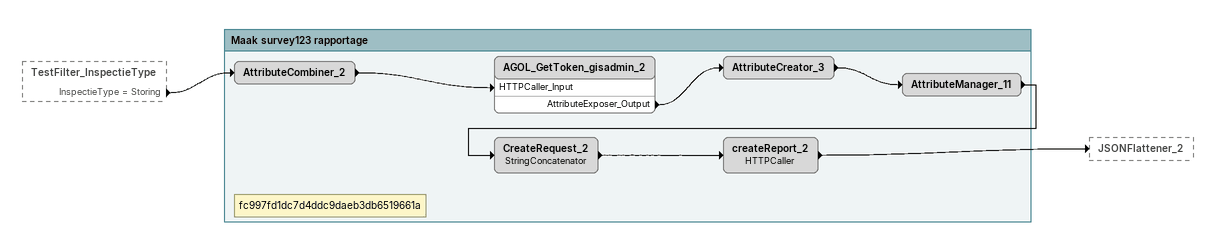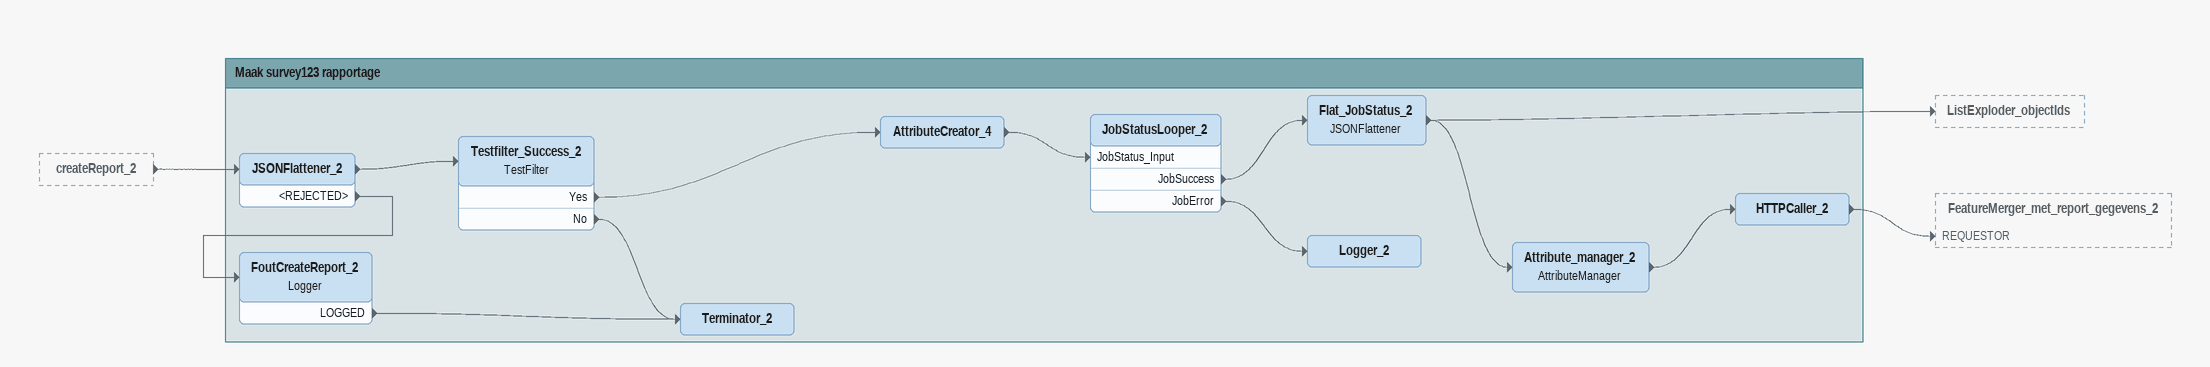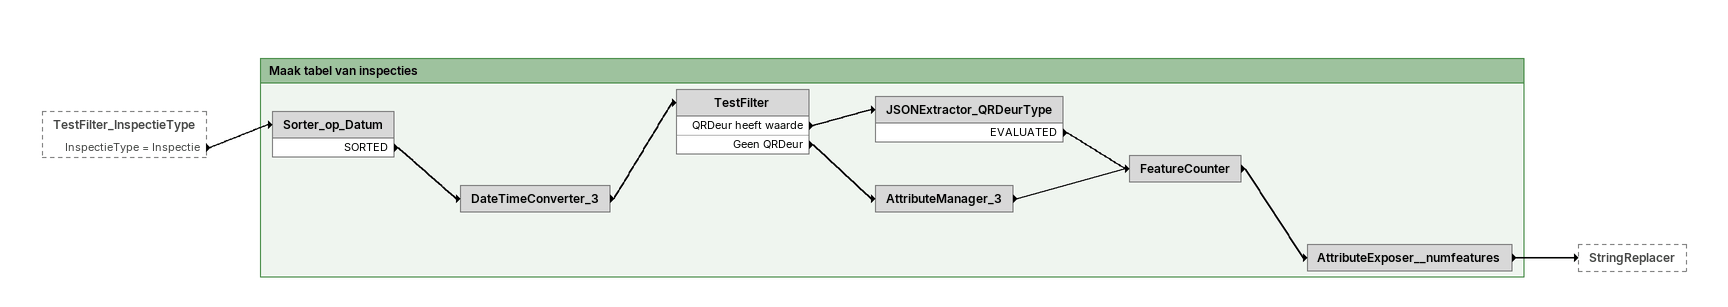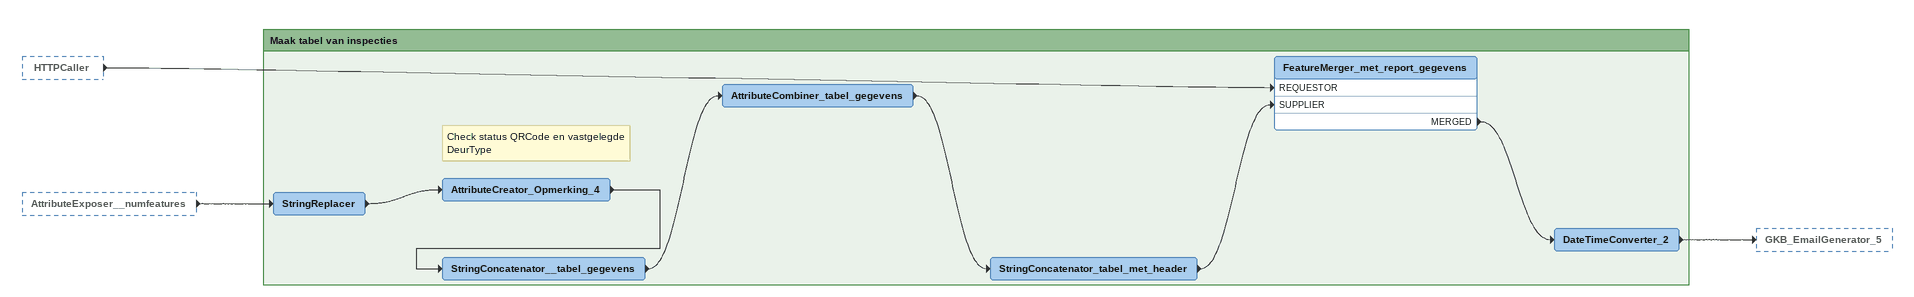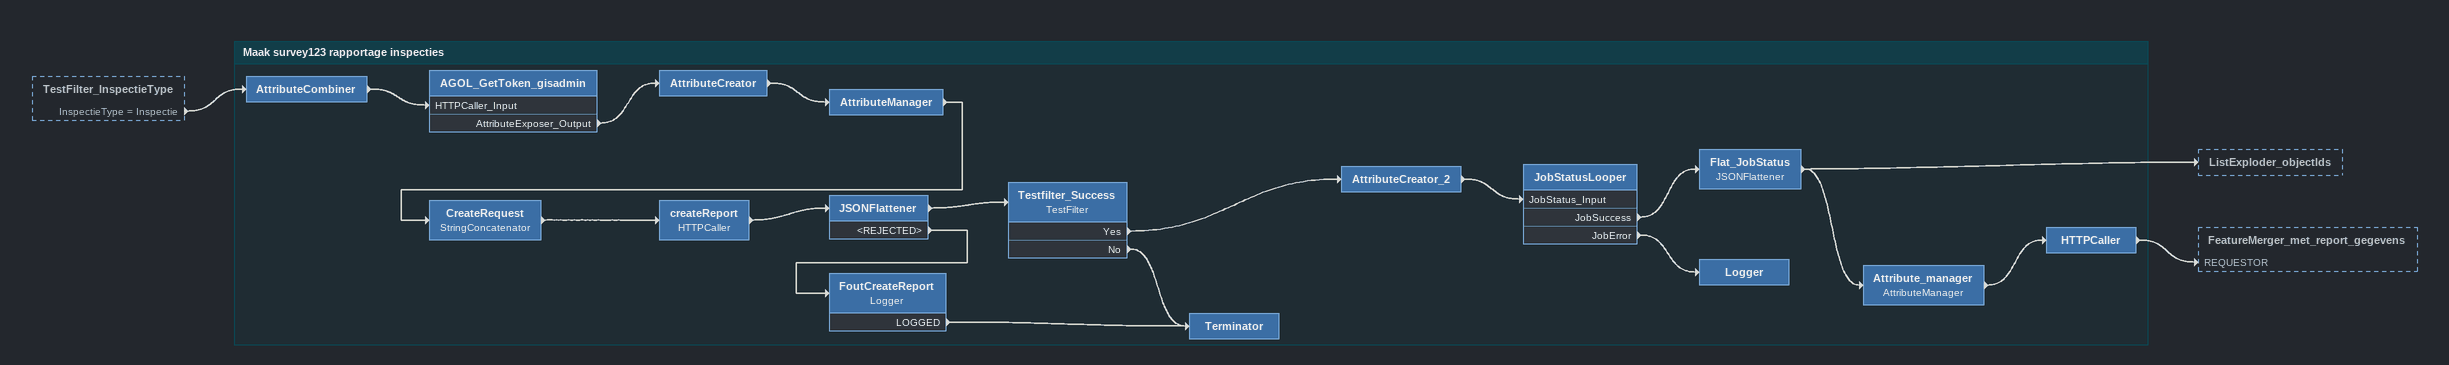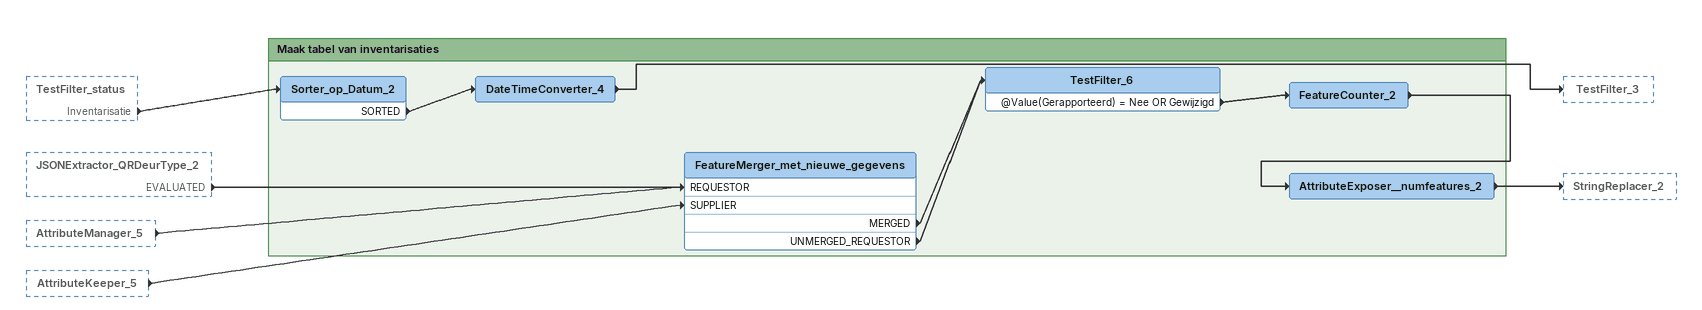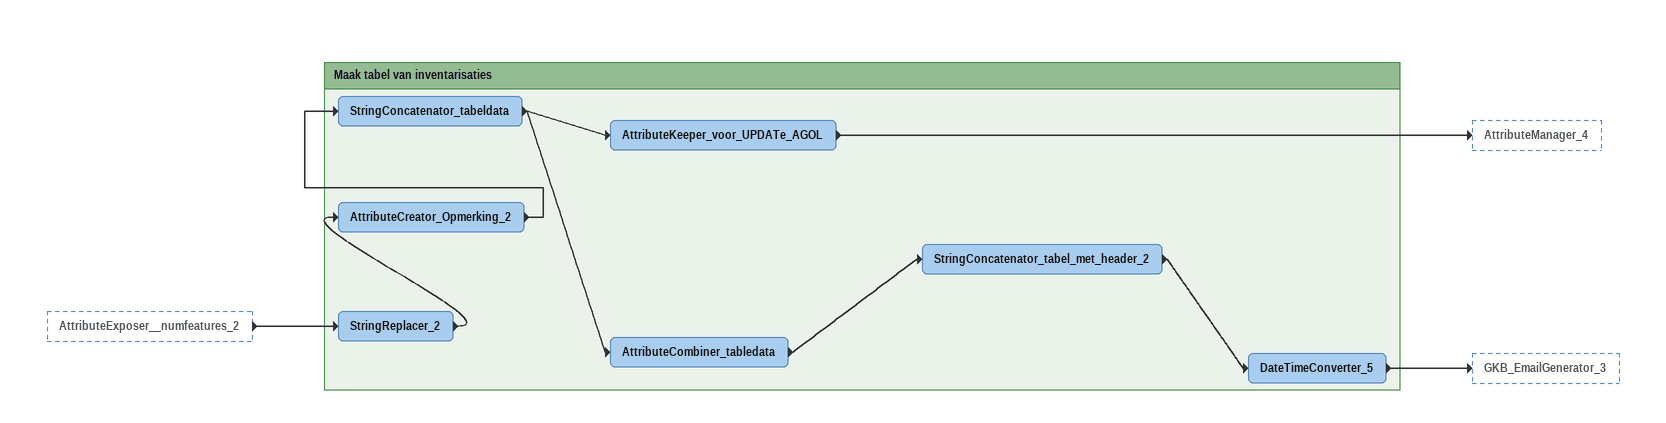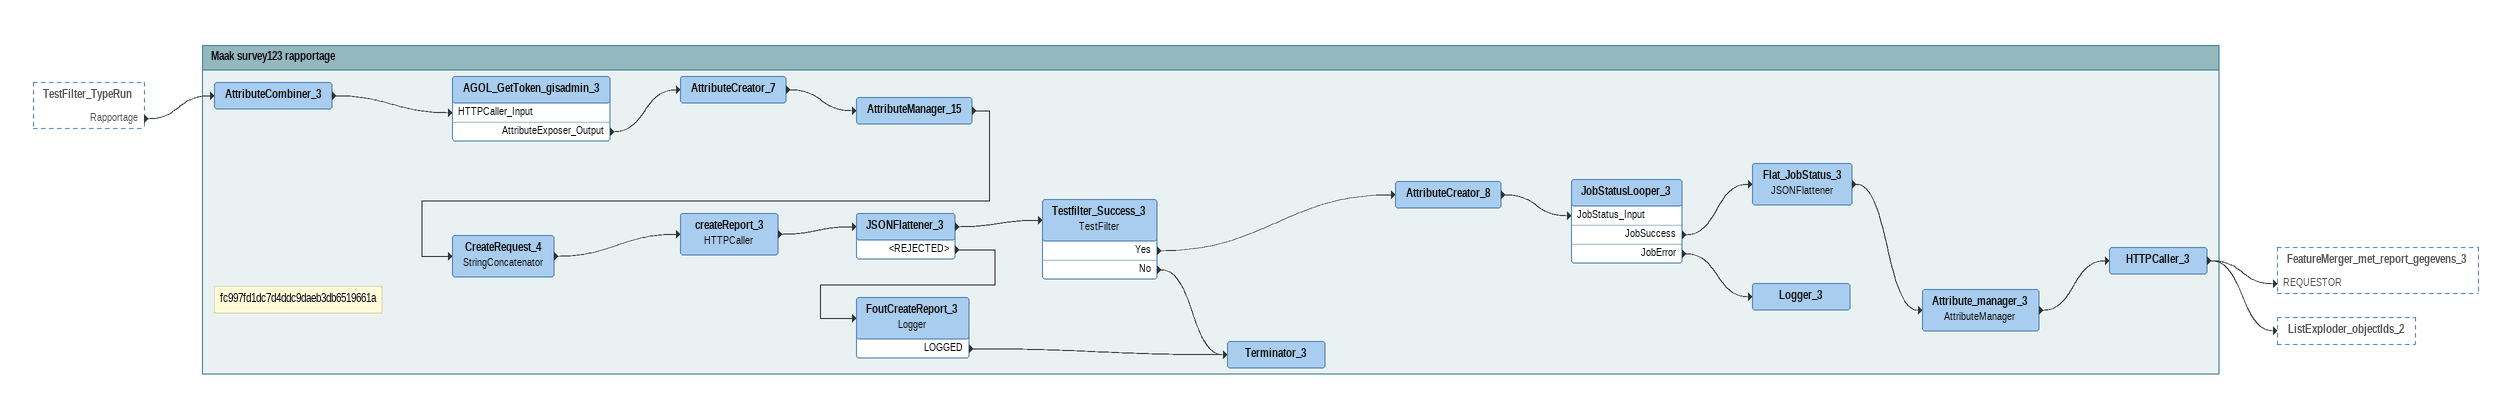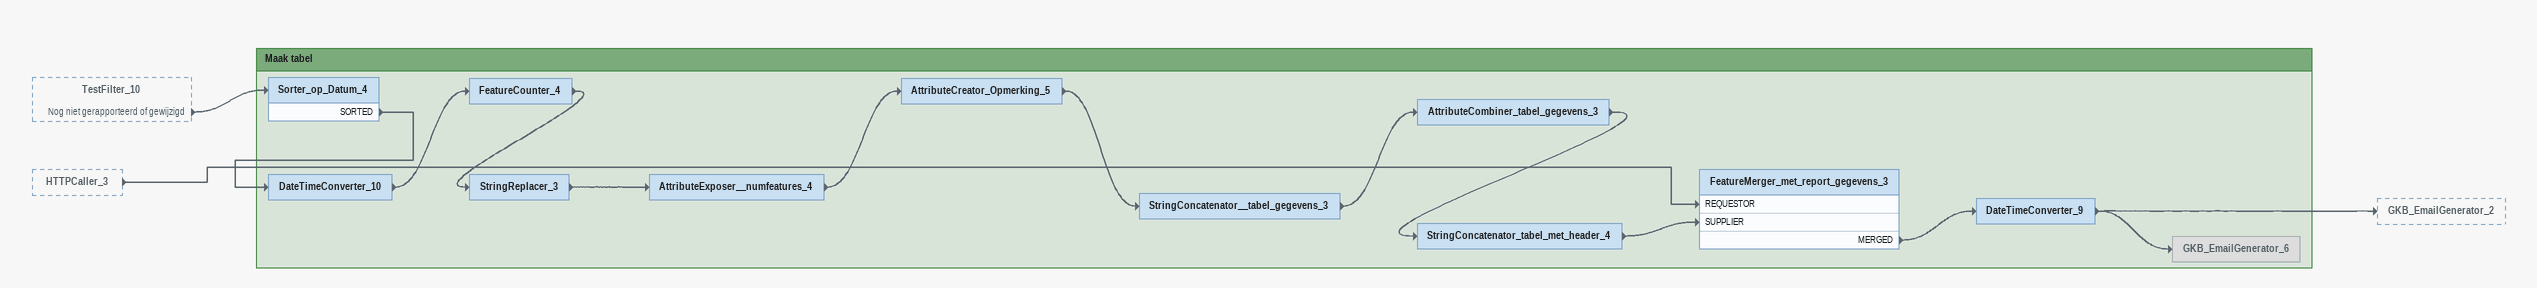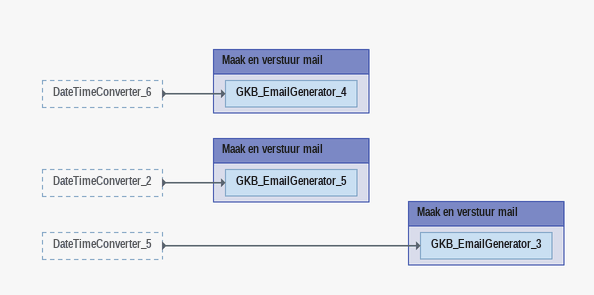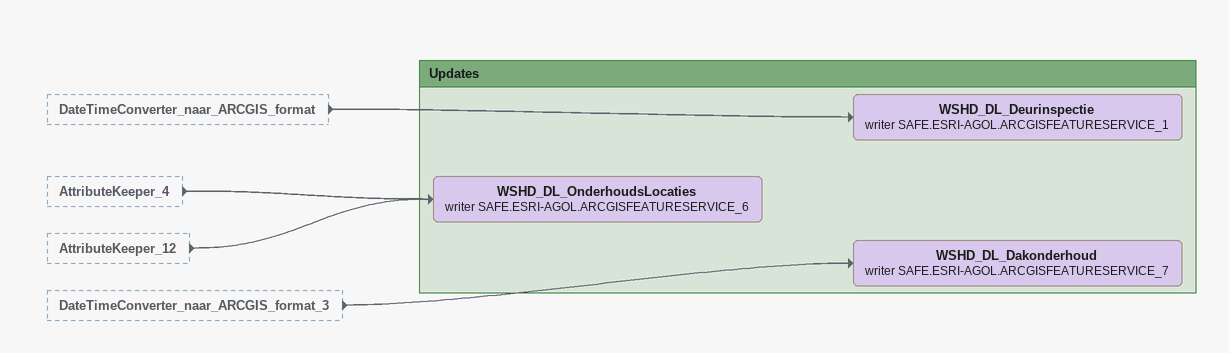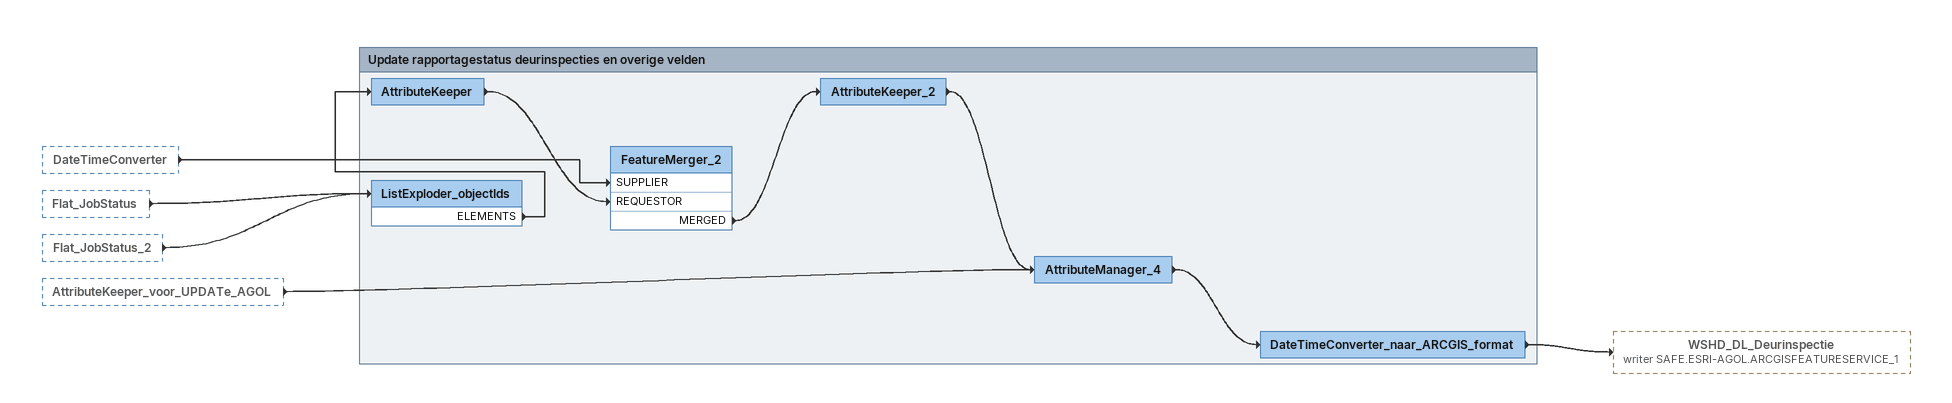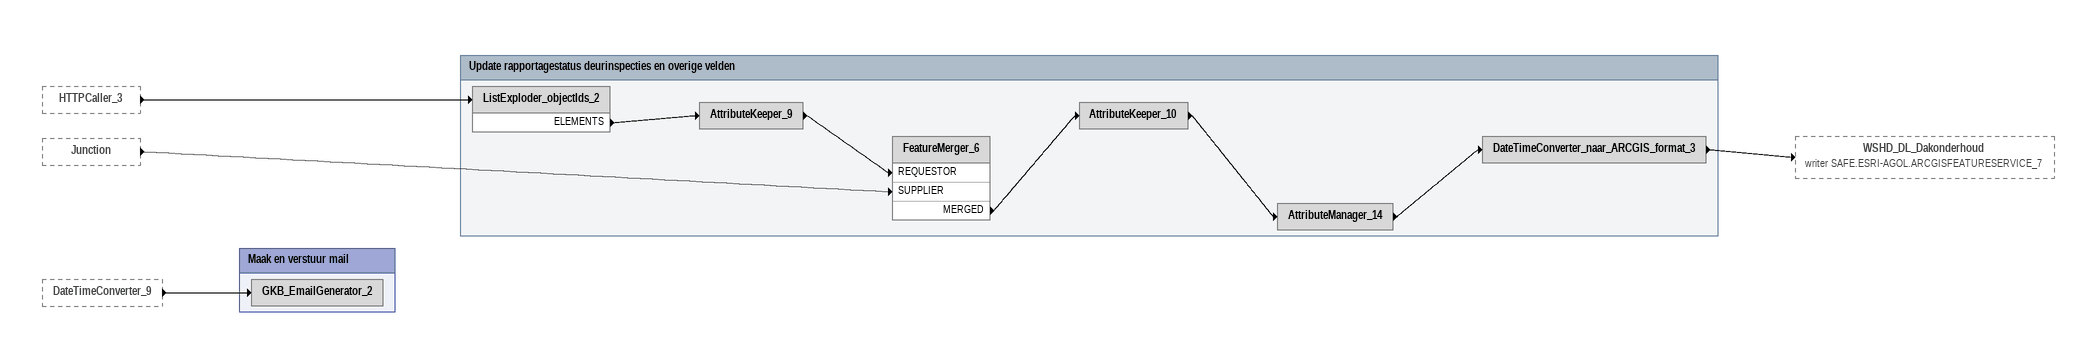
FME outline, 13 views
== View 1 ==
TestFilter_InspectieType [outside]
    InspectieType = Storing -> AttributeCombiner_2

Bookmark: Maak survey123 rapportage
Note: fc997fd1dc7d4ddc9daeb3db6519661a
AttributeCombiner_2
    -> AGOL_GetToken_gisadmin_2 [HTTPCaller_Input]
AGOL_GetToken_gisadmin_2
    AttributeExposer_Output -> AttributeCreator_3
AttributeCreator_3
    -> AttributeManager_11
AttributeManager_11
    -> CreateRequest_2
CreateRequest_2: StringConcatenator
    -> createReport_2
createReport_2: HTTPCaller
    -> JSONFlattener_2

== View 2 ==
createReport_2 [outside]
    -> JSONFlattener_2

Bookmark: Maak survey123 rapportage
JSONFlattener_2
    -> Testfilter_Success_2
    <REJECTED> -> FoutCreateReport_2
Testfilter_Success_2: TestFilter
    Yes -> AttributeCreator_4
    No -> Terminator_2
AttributeCreator_4
    -> JobStatusLooper_2 [JobStatus_Input]
JobStatusLooper_2
    JobSuccess -> Flat_JobStatus_2
    JobError -> Logger_2
Flat_JobStatus_2: JSONFlattener
    -> Attribute_manager_2
    -> ListExploder_objectIds
Attribute_manager_2: AttributeManager
    -> HTTPCaller_2
HTTPCaller_2
    -> FeatureMerger_met_report_gegevens_2 [REQUESTOR]
Logger_2
FoutCreateReport_2: Logger
    LOGGED -> Terminator_2
Terminator_2

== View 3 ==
TestFilter_InspectieType [outside]
    InspectieType = Inspectie -> Sorter_op_Datum

Bookmark: Maak tabel van inspecties
Sorter_op_Datum
    SORTED -> DateTimeConverter_3
DateTimeConverter_3
    -> TestFilter
TestFilter
    QRDeur heeft waarde -> JSONExtractor_QRDeurType
    Geen QRDeur -> AttributeManager_3
JSONExtractor_QRDeurType
    EVALUATED -> FeatureCounter
AttributeManager_3
    -> FeatureCounter
FeatureCounter
    -> AttributeExposer__numfeatures
AttributeExposer__numfeatures
    -> StringReplacer

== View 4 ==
HTTPCaller [outside]
    -> FeatureMerger_met_report_gegevens [REQUESTOR]
AttributeExposer__numfeatures [outside]
    -> StringReplacer

Bookmark: Maak tabel van inspecties
StringReplacer
    -> AttributeCreator_Opmerking_4
Note: Check status QRCode en vastgelegde DeurType
AttributeCreator_Opmerking_4
    -> StringConcatenator__tabel_gegevens
StringConcatenator__tabel_gegevens
    -> AttributeCombiner_tabel_gegevens
AttributeCombiner_tabel_gegevens
    -> StringConcatenator_tabel_met_header
StringConcatenator_tabel_met_header
    -> FeatureMerger_met_report_gegevens [SUPPLIER]
FeatureMerger_met_report_gegevens
    MERGED -> DateTimeConverter_2
DateTimeConverter_2
    -> GKB_EmailGenerator_5

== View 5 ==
TestFilter_InspectieType [outside]
    InspectieType = Inspectie -> AttributeCombiner

Bookmark: Maak survey123 rapportage inspecties
AttributeCombiner
    -> AGOL_GetToken_gisadmin [HTTPCaller_Input]
AGOL_GetToken_gisadmin
    AttributeExposer_Output -> AttributeCreator
AttributeCreator
    -> AttributeManager
AttributeManager
    -> CreateRequest
CreateRequest: StringConcatenator
    -> createReport
createReport: HTTPCaller
    -> JSONFlattener
JSONFlattener
    -> Testfilter_Success
    <REJECTED> -> FoutCreateReport
Testfilter_Success: TestFilter
    Yes -> AttributeCreator_2
    No -> Terminator
AttributeCreator_2
    -> JobStatusLooper [JobStatus_Input]
JobStatusLooper
    JobSuccess -> Flat_JobStatus
    JobError -> Logger
Flat_JobStatus: JSONFlattener
    -> Attribute_manager
    -> ListExploder_objectIds
Attribute_manager: AttributeManager
    -> HTTPCaller
HTTPCaller
    -> FeatureMerger_met_report_gegevens [REQUESTOR]
Logger
FoutCreateReport: Logger
    LOGGED -> Terminator
Terminator

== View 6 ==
TestFilter_status [outside]
    Inventarisatie -> Sorter_op_Datum_2
JSONExtractor_QRDeurType_2 [outside]
    EVALUATED -> FeatureMerger_met_nieuwe_gegevens [REQUESTOR]
AttributeManager_5 [outside]
    -> FeatureMerger_met_nieuwe_gegevens [REQUESTOR]
AttributeKeeper_5 [outside]
    -> FeatureMerger_met_nieuwe_gegevens [SUPPLIER]

Bookmark: Maak tabel van inventarisaties
Sorter_op_Datum_2
    SORTED -> DateTimeConverter_4
DateTimeConverter_4
    -> TestFilter_3
FeatureMerger_met_nieuwe_gegevens
    MERGED -> TestFilter_6
    UNMERGED_REQUESTOR -> TestFilter_6
TestFilter_6
    @Value(Gerapporteerd) = Nee OR Gewijzigd -> FeatureCounter_2
FeatureCounter_2
    -> AttributeExposer__numfeatures_2
AttributeExposer__numfeatures_2
    -> StringReplacer_2

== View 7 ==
AttributeExposer__numfeatures_2 [outside]
    -> StringReplacer_2

Bookmark: Maak tabel van inventarisaties
StringReplacer_2
    -> AttributeCreator_Opmerking_2
AttributeCreator_Opmerking_2
    -> StringConcatenator_tabeldata
StringConcatenator_tabeldata
    -> AttributeKeeper_voor_UPDATe_AGOL
    -> AttributeCombiner_tabledata
AttributeKeeper_voor_UPDATe_AGOL
    -> AttributeManager_4
AttributeCombiner_tabledata
    -> StringConcatenator_tabel_met_header_2
StringConcatenator_tabel_met_header_2
    -> DateTimeConverter_5
DateTimeConverter_5
    -> GKB_EmailGenerator_3

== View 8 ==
TestFilter_TypeRun [outside]
    Rapportage -> AttributeCombiner_3

Bookmark: Maak survey123 rapportage
Note: fc997fd1dc7d4ddc9daeb3db6519661a
AttributeCombiner_3
    -> AGOL_GetToken_gisadmin_3 [HTTPCaller_Input]
AGOL_GetToken_gisadmin_3
    AttributeExposer_Output -> AttributeCreator_7
AttributeCreator_7
    -> AttributeManager_15
AttributeManager_15
    -> CreateRequest_4
CreateRequest_4: StringConcatenator
    -> createReport_3
createReport_3: HTTPCaller
    -> JSONFlattener_3
JSONFlattener_3
    -> Testfilter_Success_3
    <REJECTED> -> FoutCreateReport_3
Testfilter_Success_3: TestFilter
    Yes -> AttributeCreator_8
    No -> Terminator_3
AttributeCreator_8
    -> JobStatusLooper_3 [JobStatus_Input]
JobStatusLooper_3
    JobSuccess -> Flat_JobStatus_3
    JobError -> Logger_3
Flat_JobStatus_3: JSONFlattener
    -> Attribute_manager_3
Attribute_manager_3: AttributeManager
    -> HTTPCaller_3
HTTPCaller_3
    -> FeatureMerger_met_report_gegevens_3 [REQUESTOR]
    -> ListExploder_objectIds_2
Logger_3
FoutCreateReport_3: Logger
    LOGGED -> Terminator_3
Terminator_3

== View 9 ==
TestFilter_10 [outside]
    Nog niet gerapporteerd of gewijzigd -> Sorter_op_Datum_4
HTTPCaller_3 [outside]
    -> FeatureMerger_met_report_gegevens_3 [REQUESTOR]

Bookmark: Maak tabel
Sorter_op_Datum_4
    SORTED -> DateTimeConverter_10
DateTimeConverter_10
    -> FeatureCounter_4
FeatureCounter_4
    -> StringReplacer_3
StringReplacer_3
    -> AttributeExposer__numfeatures_4
AttributeExposer__numfeatures_4
    -> AttributeCreator_Opmerking_5
AttributeCreator_Opmerking_5
    -> StringConcatenator__tabel_gegevens_3
StringConcatenator__tabel_gegevens_3
    -> AttributeCombiner_tabel_gegevens_3
AttributeCombiner_tabel_gegevens_3
    -> StringConcatenator_tabel_met_header_4
StringConcatenator_tabel_met_header_4
    -> FeatureMerger_met_report_gegevens_3 [SUPPLIER]
FeatureMerger_met_report_gegevens_3
    MERGED -> DateTimeConverter_9
DateTimeConverter_9
    -> GKB_EmailGenerator_2
    -> GKB_EmailGenerator_6
GKB_EmailGenerator_6 [off]

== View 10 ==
DateTimeConverter_6 [outside]
    -> GKB_EmailGenerator_4
DateTimeConverter_2 [outside]
    -> GKB_EmailGenerator_5
DateTimeConverter_5 [outside]
    -> GKB_EmailGenerator_3

Bookmark: Maak en verstuur mail
GKB_EmailGenerator_4

Bookmark: Maak en verstuur mail
GKB_EmailGenerator_5

Bookmark: Maak en verstuur mail
GKB_EmailGenerator_3

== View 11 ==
DateTimeConverter_naar_ARCGIS_format [outside]
    -> WSHD_DL_Deurinspectie (writer SAFE.ESRI-AGOL.ARCGISFEATURESERVICE_1)
AttributeKeeper_4 [outside]
    -> WSHD_DL_OnderhoudsLocaties (writer SAFE.ESRI-AGOL.ARCGISFEATURESERVICE_6)
AttributeKeeper_12 [outside]
    -> WSHD_DL_OnderhoudsLocaties (writer SAFE.ESRI-AGOL.ARCGISFEATURESERVICE_6)
DateTimeConverter_naar_ARCGIS_format_3 [outside]
    -> WSHD_DL_Dakonderhoud (writer SAFE.ESRI-AGOL.ARCGISFEATURESERVICE_7)

Bookmark: Updates
WSHD_DL_Deurinspectie (writer SAFE.ESRI-AGOL.ARCGISFEATURESERVICE_1)
WSHD_DL_OnderhoudsLocaties (writer SAFE.ESRI-AGOL.ARCGISFEATURESERVICE_6)
WSHD_DL_Dakonderhoud (writer SAFE.ESRI-AGOL.ARCGISFEATURESERVICE_7)

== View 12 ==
DateTimeConverter [outside]
    -> FeatureMerger_2 [SUPPLIER]
Flat_JobStatus [outside]
    -> ListExploder_objectIds
Flat_JobStatus_2 [outside]
    -> ListExploder_objectIds
AttributeKeeper_voor_UPDATe_AGOL [outside]
    -> AttributeManager_4

Bookmark: Update rapportagestatus deurinspecties en overige velden
ListExploder_objectIds
    ELEMENTS -> AttributeKeeper
AttributeKeeper
    -> FeatureMerger_2 [REQUESTOR]
FeatureMerger_2
    MERGED -> AttributeKeeper_2
AttributeKeeper_2
    -> AttributeManager_4
AttributeManager_4
    -> DateTimeConverter_naar_ARCGIS_format
DateTimeConverter_naar_ARCGIS_format
    -> WSHD_DL_Deurinspectie (writer SAFE.ESRI-AGOL.ARCGISFEATURESERVICE_1)

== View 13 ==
HTTPCaller_3 [outside]
    -> ListExploder_objectIds_2
Junction [outside]
    -> FeatureMerger_6 [SUPPLIER]
DateTimeConverter_9 [outside]
    -> GKB_EmailGenerator_2

Bookmark: Update rapportagestatus deurinspecties en overige velden
ListExploder_objectIds_2
    ELEMENTS -> AttributeKeeper_9
AttributeKeeper_9
    -> FeatureMerger_6 [REQUESTOR]
FeatureMerger_6
    MERGED -> AttributeKeeper_10
AttributeKeeper_10
    -> AttributeManager_14
AttributeManager_14
    -> DateTimeConverter_naar_ARCGIS_format_3
DateTimeConverter_naar_ARCGIS_format_3
    -> WSHD_DL_Dakonderhoud (writer SAFE.ESRI-AGOL.ARCGISFEATURESERVICE_7)

Bookmark: Maak en verstuur mail
GKB_EmailGenerator_2
